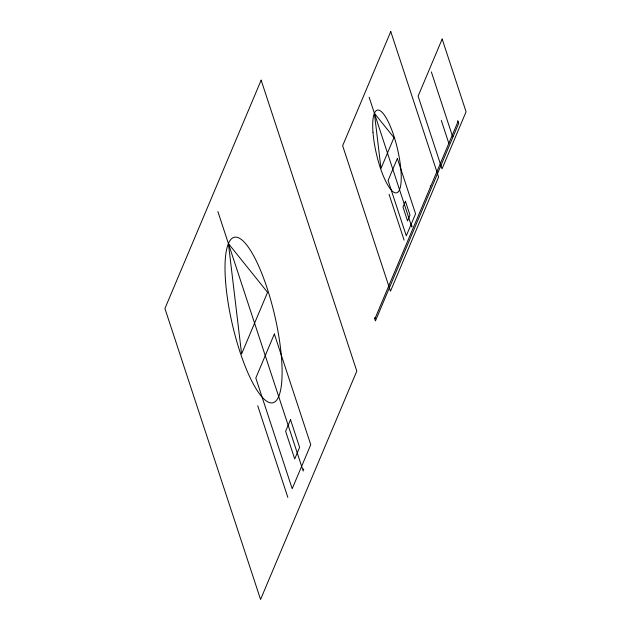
<?xml version="1.0" encoding="UTF-8"?>
<svg xmlns="http://www.w3.org/2000/svg" width="631" height="631" viewBox="0 0 631 631"><rect width="100%" height="100%" fill="white"/><g stroke="black" fill="none" stroke-linecap="round" stroke-linejoin="round"><path stroke-width="0.95" d="M458.027 121.538L374.806 319.026L375.429 320.934L458.658 123.447L457.712 120.584M452.451 135.618L452.766 136.572M431.344 71.887L452.679 136.777M441.306 120.442L448.838 143.347M430.224 185.814L430.539 186.768M411.735 225.448L412.051 226.403M369.127 97.221L411.798 227.002M389.051 194.34L404.108 240.143M374.664 317.677L374.972 318.631M303.401 468.928L303.716 469.882M217.869 211.519L303.211 471.081M257.716 405.757L287.839 497.37M261.147 80.176L164.92 308.527L260.571 599.45L356.799 371.099L261.147 80.176M267.568 292.358L241.594 353.983L228.414 243.59L267.568 292.358M390.763 31.55L342.649 145.729L390.479 291.183L438.592 177.011L390.763 31.55M274.351 334.004L255.807 378.024L292.2 488.717L310.752 444.697L274.351 334.004M393.973 137.637L380.99 168.453L374.396 113.257L393.973 137.637M442.165 39.051L418.108 96.141L442.023 168.871L466.08 111.782L442.165 39.051M397.364 158.46L388.089 180.474L406.293 235.82L415.569 213.814L397.364 158.46M290.512 419.67L285.622 431.281L294.724 458.95L299.615 447.347L290.512 419.67M405.449 201.297L403.004 207.102L407.547 220.937L409.992 215.132L405.449 201.297M372.976 132.21A42.474 10.822 76.9 0 0 396.378 192.889A42.474 10.822 76.9 0 0 391.543 129.331A42.474 10.822 76.9 0 0 372.976 132.21M225.567 281.489A84.948 21.635 76.9 0 0 272.371 402.854A84.948 21.635 76.9 0 0 262.701 275.739A84.948 21.635 76.9 0 0 225.567 281.489"/></g></svg>
